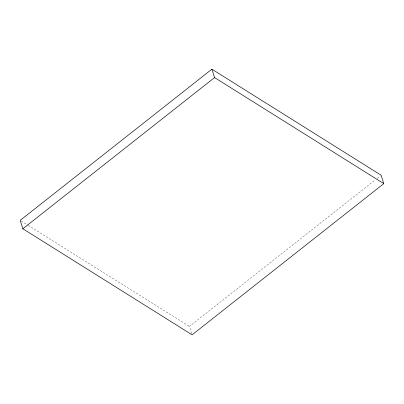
<?xml version="1.0" encoding="UTF-8"?>
<svg xmlns="http://www.w3.org/2000/svg" width="404" height="404" viewBox="0 0 404 404"><rect width="100%" height="100%" fill="white"/><g stroke="black" fill="none" stroke-linecap="round" stroke-linejoin="round"><path stroke-width="0.3" stroke-dasharray="2.02 1.52" d="M191.718 333.618L189.436 326.427L375.195 179.926M377.174 178.361L380.149 176.018M21.266 221.038L27.674 225.053M28.209 225.387L189.436 326.427"/><path stroke-width="0.61" d="M211.903 69.18L20.2 220.372L22.861 228.76L192.097 334.82L383.8 183.628L381.139 175.24L211.903 69.18L214.564 77.573L383.8 183.628M22.861 228.76L214.564 77.573"/></g></svg>
